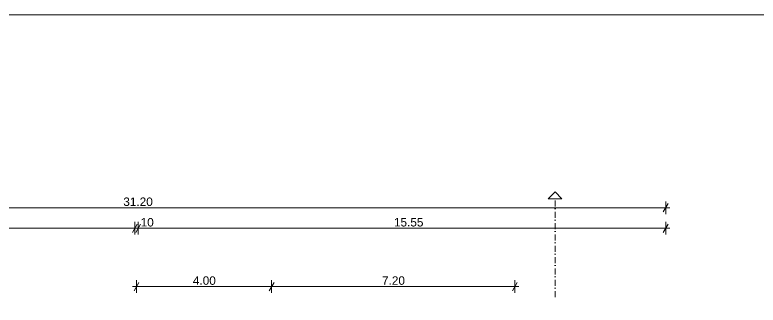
# Model space of a CAD drawing. Header units: feet. Extents: x 2796058 to 2855058, y -67651 to -26651.
# Drawn here: x 2816016 to 2838024, y -35237 to -26651 of the extents above; entities that cross this region are included whole.
import ezdxf

# ---------------------------------------------------------------- set-up
doc = ezdxf.new("R2010")
doc.units = ezdxf.units.FT
doc.header["$MEASUREMENT"] = 0
doc.linetypes.add('Dot & Dashed', pattern=[335.138881, 176.388884, -88.194442, 0, -70.555556])
doc.layers.add('Dimensioning - General', color=7, linetype='Continuous')
doc.layers.add('Shell - Roof', color=7, linetype='Continuous')
for name, color, linetype, lineweight in [('Dimensioning - General_Pen_No__1', 7, 'Continuous', 0), ('Shell - Roof_Pen_No__1', 7, 'Continuous', 0), ('Shell - Roof_Pen_No__21', 7, 'Continuous', 0)]:
    doc.layers.add(name, color=color, linetype=linetype, lineweight=lineweight)
doc.styles.add('GENERATED_STYLE_1', font='arial.ttf')
doc.dimstyles.new('GENERATED_STYLE__2', dxfattribs={"dimtxt": 250, "dimasz": 190, "dimexe": 0.18, "dimexo": 3, "dimgap": 0.09, "dimtad": 1, "dimtih": 1, "dimtoh": 1, "dimlfac": 0.001, "dimzin": 0, "dimdsep": 46, "dimtxsty": 'GENERATED_STYLE_1', "dimblk": 'ARROWHEAD_2', "dimblk1": 'ARROWHEAD_2', "dimblk2": 'ARROWHEAD_2', "dimcen": 0.09, "dimclrd": 7, "dimclre": 7, "dimclrt": 7, "dimadec": 0, "dimazin": 0, "dimtfac": 1, "dimtdec": 4, "dimtmove": 0, "dimatfit": 3, "dimfxl": 1, "dimtolj": 1, "dimtzin": 0, "dimarcsym": 0})

# ---------------------------------------------------------------- blocks, each defined once
blk = doc.blocks.new('Line_7', base_point=(2832009, -35000))
at = {"layer": 'Shell - Roof_Pen_No__1', "color": 7, "linetype": 'Continuous', "lineweight": 0}
for p, q in [((2832009, -31890), (2831809, -32090)), ((2832009, -31890), (2832209, -32090)), ((2832209, -32090), (2831809, -32090))]:
    blk.add_line(p, q, dxfattribs=at)
at = {"layer": 'Shell - Roof_Pen_No__1', "color": 7, "linetype": 'Dot & Dashed', "lineweight": 0}
blk.add_line((2832009, -35000), (2832009, -32090), dxfattribs=at)
blk = doc.blocks.new('*D118', base_point=(2247654, -76425))
at = {"layer": 'Dimensioning - General_Pen_No__1', "color": 7, "linetype": 'Continuous', "lineweight": 0, "transparency": 16777216}
for p, q in [((2819668, -32776), (2819668, -33151)), ((2835288, -32776), (2835288, -33151)), ((2819596, -33089), (2819740, -32839)), ((2835288, -32964), (2819668, -32964)), ((2835216, -33089), (2835360, -32839)), ((2835410, -32964), (2835288, -32964))]:
    blk.add_line(p, q, dxfattribs=at)
at = {"layer": 'Dimensioning - General_Pen_No__1', "color": 7, "lineweight": 0, "transparency": 16777216, "char_height": 250, "attachment_point": 7, "style": 'GENERATED_STYLE_1'}
for s, insert in [('\\A1;{\\pql;\\fArial|b0|i0|c0|p34;10}', (2819740, -32914)), ('\\A1;{\\pql;\\fArial|b0|i0|c0|p34;15.55}', (2827240, -32914))]:
    blk.add_mtext(s, dxfattribs=dict(at, insert=insert))
blk = doc.blocks.new('ARROWHEAD_2')
at = {"color": 0, "linetype": 'Continuous', "lineweight": 0}
for p, q in [((0, 0), (-1, 0)), ((-0.38, -0.66), (0.38, 0.66))]:
    blk.add_line(p, q, dxfattribs=at)
blk = doc.blocks.new('*D119', base_point=(2247654, -76425))
at = {"layer": 'Dimensioning - General_Pen_No__1', "color": 7, "linetype": 'Continuous', "lineweight": 0, "transparency": 16777216}
for p, q in [((2819568, -32776), (2819568, -33151)), ((2819668, -32776), (2819668, -33151)), ((2819496, -33089), (2819640, -32839)), ((2819668, -32964), (2819568, -32964)), ((2819596, -33089), (2819740, -32839)), ((2835288, -32964), (2819668, -32964))]:
    blk.add_line(p, q, dxfattribs=at)
blk = doc.blocks.new('*D120', base_point=(2247654, -76425))
at = {"layer": 'Dimensioning - General_Pen_No__1', "color": 7, "linetype": 'Continuous', "lineweight": 0, "transparency": 16777216}
for p, q in [((2804018, -32776), (2804018, -33151)), ((2819568, -32776), (2819568, -33151)), ((2804018, -32964), (2803896, -32964)), ((2804090, -32839), (2803946, -33089)), ((2819568, -32964), (2804018, -32964)), ((2819496, -33089), (2819640, -32839)), ((2819668, -32964), (2819568, -32964))]:
    blk.add_line(p, q, dxfattribs=at)
at = {"layer": 'Dimensioning - General_Pen_No__1', "color": 7, "lineweight": 0, "transparency": 16777216, "insert": (2811366, -32914), "char_height": 250, "attachment_point": 7, "style": 'GENERATED_STYLE_1'}
blk.add_mtext('\\A1;{\\pql;\\fArial|b0|i0|c0|p34;15.55}', dxfattribs=at)
blk = doc.blocks.new('*D121', base_point=(2247654, -76425))
at = {"layer": 'Dimensioning - General_Pen_No__1', "color": 7, "linetype": 'Continuous', "lineweight": 0, "transparency": 16777216}
for p, q in [((2804090, -32232), (2803946, -32482)), ((2804018, -32169), (2804018, -32544)), ((2835216, -32482), (2835360, -32232)), ((2835288, -32169), (2835288, -32544)), ((2804018, -32357), (2803896, -32357)), ((2835288, -32357), (2804018, -32357)), ((2835410, -32357), (2835288, -32357))]:
    blk.add_line(p, q, dxfattribs=at)
at = {"layer": 'Dimensioning - General_Pen_No__1', "color": 7, "lineweight": 0, "transparency": 16777216, "insert": (2819226, -32307), "char_height": 250, "attachment_point": 7, "style": 'GENERATED_STYLE_1'}
blk.add_mtext('\\A1;{\\pql;\\fArial|b0|i0|c0|p34;31.20}', dxfattribs=at)
blk = doc.blocks.new('*D122', base_point=(2247654, -76425))
at = {"layer": 'Dimensioning - General_Pen_No__1', "color": 7, "linetype": 'Continuous', "lineweight": 0, "transparency": 16777216}
for p, q in [((2823618, -34502), (2823618, -34877)), ((2830818, -34502), (2830818, -34877)), ((2823618, -34689), (2823496, -34689)), ((2823690, -34564), (2823546, -34814)), ((2830818, -34689), (2823618, -34689)), ((2830746, -34814), (2830890, -34564)), ((2830940, -34689), (2830818, -34689))]:
    blk.add_line(p, q, dxfattribs=at)
at = {"layer": 'Dimensioning - General_Pen_No__1', "color": 7, "lineweight": 0, "transparency": 16777216, "insert": (2826886, -34639), "char_height": 250, "attachment_point": 7, "style": 'GENERATED_STYLE_1'}
blk.add_mtext('\\A1;{\\pql;\\fArial|b0|i0|c0|p34;7.20}', dxfattribs=at)
blk = doc.blocks.new('*D123', base_point=(2247654, -76425))
at = {"layer": 'Dimensioning - General_Pen_No__1', "color": 7, "linetype": 'Continuous', "lineweight": 0, "transparency": 16777216}
for p, q in [((2819618, -34502), (2819618, -34877)), ((2823618, -34502), (2823618, -34877)), ((2819618, -34689), (2819496, -34689)), ((2819690, -34564), (2819546, -34814)), ((2823618, -34689), (2819618, -34689)), ((2823546, -34814), (2823690, -34564)), ((2823740, -34689), (2823618, -34689))]:
    blk.add_line(p, q, dxfattribs=at)
at = {"layer": 'Dimensioning - General_Pen_No__1', "color": 7, "lineweight": 0, "transparency": 16777216, "insert": (2821286, -34639), "char_height": 250, "attachment_point": 7, "style": 'GENERATED_STYLE_1'}
blk.add_mtext('\\A1;{\\pql;\\fArial|b0|i0|c0|p34;4.00}', dxfattribs=at)

msp = doc.modelspace()

# ---------------------------------------------------------------- linework, layer by layer
at = {"layer": 'Shell - Roof_Pen_No__21', "color": 7, "linetype": 'Continuous', "lineweight": 0}
msp.add_line((2796057.579, -26651.285), (2855057.579, -26651.285), dxfattribs=at)

# ---------------------------------------------------------------- block references
at = {"layer": 'Shell - Roof', "color": 7, "linetype": 'Dot & Dashed', "lineweight": 0}
msp.add_blockref('Line_7', (2832009.45, -35000.362), dxfattribs=at)

# ---------------------------------------------------------------- dimensions: what is measured, and where the dimension line sits
at = {"layer": 'Dimensioning - General', "color": 7, "linetype": 'Continuous', "lineweight": 0}
for base, p1, p2, text, picture, middle in [((2804018.173, -32356.933), (2835288.173, -32383.537), (2804018.173, -42108.549), '31.20', '*D121', (2819645.745, -32181.933)), ((2804018.173, -32963.623), (2819568.173, -33049.663), (2804018.173, -44608.549), '15.55', '*D120', (2811785.745, -32788.623)), ((2819668.173, -32963.623), (2835288.173, -38258.069), (2819668.173, -33049.663), '15.55', '*D118', (2827660.46, -32788.623))]:
    dim = msp.add_linear_dim(base=base, p1=p1, p2=p2, angle=180, text=text, dimstyle='GENERATED_STYLE__2', dxfattribs=at)
    dim.commit()
    dim.dimension.update_dxf_attribs({"geometry": picture, "text_midpoint": middle, "dimtype": 160})
for base, p1, p2, picture, middle in [((2819568.173, -32963.623), (2819668.173, -33049.663), (2819568.173, -33049.663), '*D119', (2819931.012, -32788.623)), ((2819618.173, -34689.452), (2823618.173, -35758.549), (2819618.173, -35758.549), '*D123', (2821610.307, -34514.452)), ((2823618.173, -34689.452), (2830818.173, -35234.836), (2823618.173, -35234.836), '*D122', (2827210.307, -34514.452))]:
    dim = msp.add_linear_dim(base=base, p1=p1, p2=p2, angle=180, dimstyle='GENERATED_STYLE__2', dxfattribs=at)
    dim.commit()
    dim.dimension.update_dxf_attribs({"geometry": picture, "text_midpoint": middle, "dimtype": 160})

doc.saveas('drawing.dxf')
